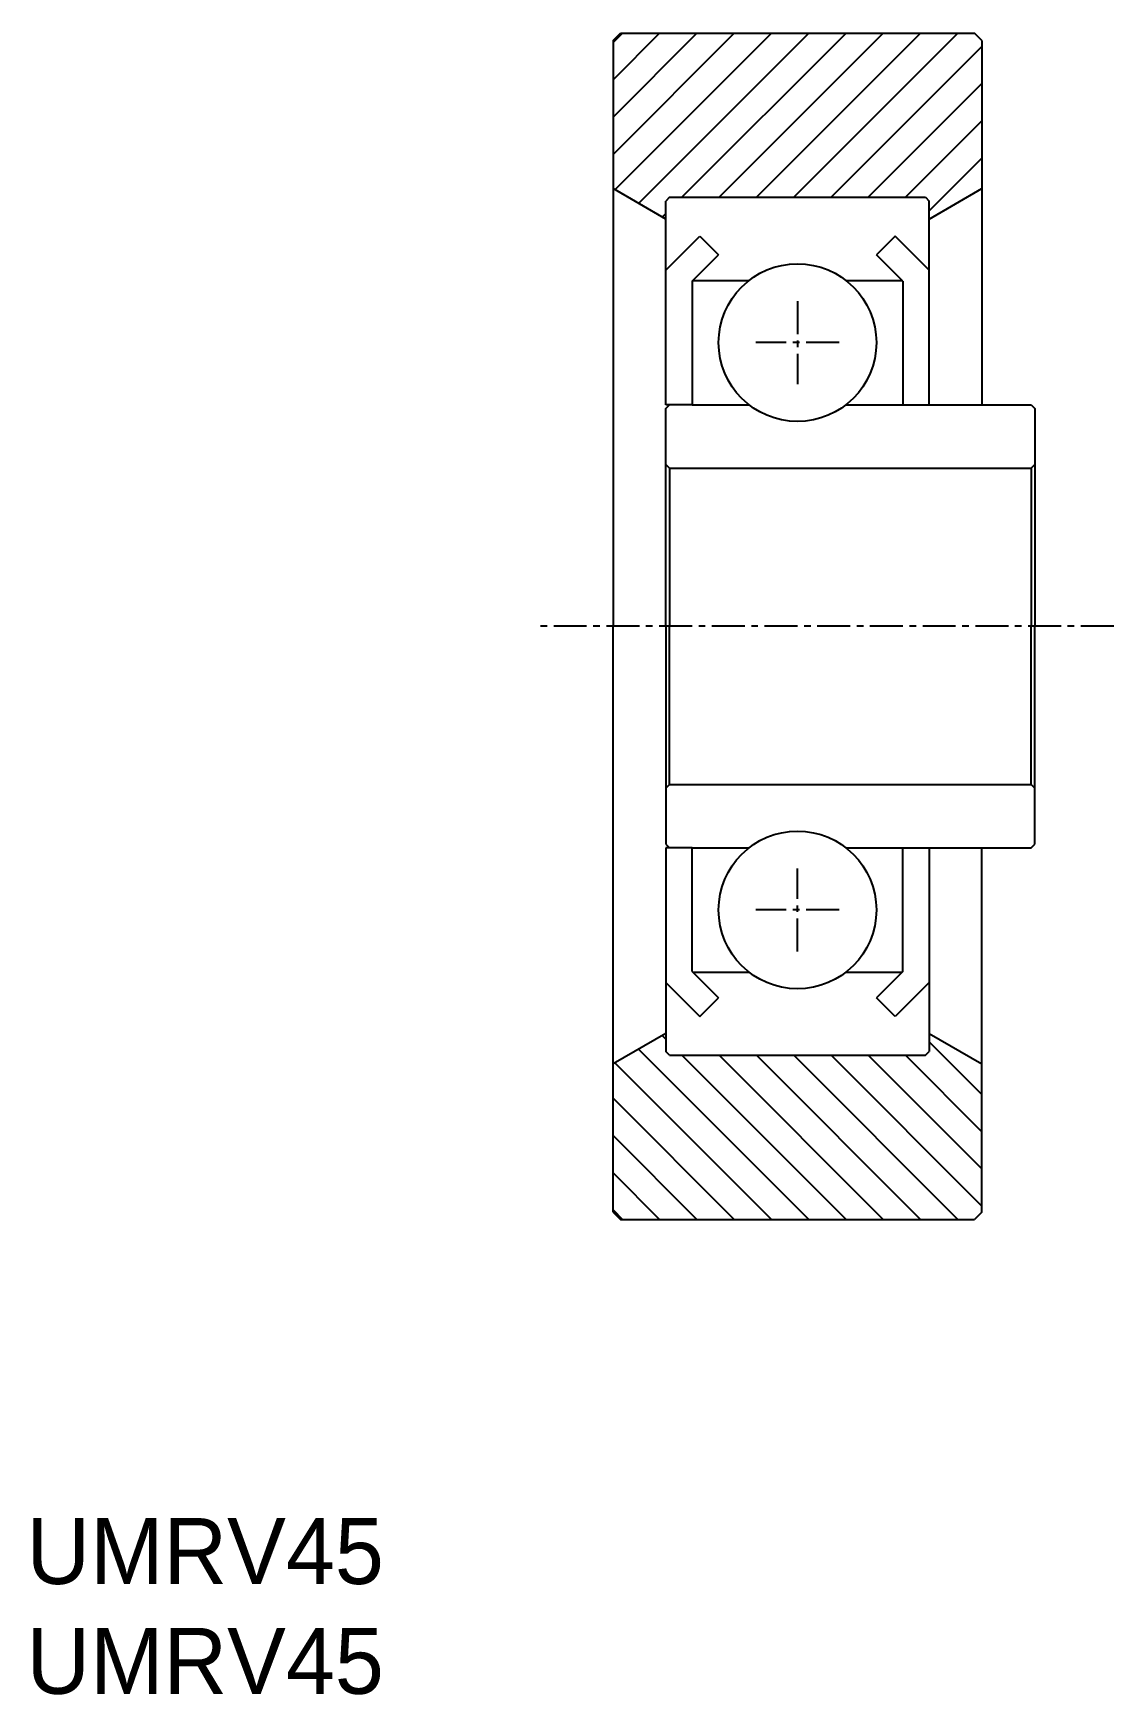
# Model space of a CAD drawing. Extents: x -73.1 to -32.1, y 0.8 to 63.8.
import ezdxf

# ---------------------------------------------------------------- set-up
doc = ezdxf.new("R2010")
doc.units = 0
doc.linetypes.add('CENTER', pattern=[2, 1.25, -0.25, 0.25, -0.25])
doc.layers.get('0').update_dxf_attribs({"linetype": 'CONTINUOUS'})
doc.layers.add('CENTER', color=1, linetype='CENTER')

# ---------------------------------------------------------------- blocks, each defined once
blk = doc.blocks.new('*X4')
at = {"color": 0, "linetype": 'CONTINUOUS'}
for p, q in [((-51.082, 59.227), (-46.484, 63.824)), ((-51.082, 60.641), (-47.898, 63.824)), ((-51.082, 62.055), (-49.313, 63.824)), ((-51.082, 63.469), (-50.727, 63.824)), ((-51.008, 57.886), (-45.07, 63.824)), ((-50.112, 57.369), (-43.656, 63.824)), ((-48.467, 57.599), (-42.242, 63.824)), ((-47.052, 57.599), (-40.827, 63.824)), ((-45.638, 57.599), (-39.413, 63.824)), ((-44.224, 57.599), (-37.999, 63.824)), ((-42.81, 57.599), (-37.082, 63.327)), ((-41.396, 57.599), (-37.082, 61.913)), ((-39.981, 57.599), (-37.082, 60.499)), ((-39.082, 57.084), (-37.082, 59.084)), ((-49.215, 56.851), (-49.082, 56.984))]:
    blk.add_line(p, q, dxfattribs=at)
blk = doc.blocks.new('*X5')
at = {"color": 0, "linetype": 'CONTINUOUS'}
for p, q in [((-50.112, 25.28), (-43.656, 18.824)), ((-49.215, 25.798), (-49.082, 25.665)), ((-39.082, 25.564), (-37.082, 23.564)), ((-51.008, 24.762), (-45.07, 18.824)), ((-48.467, 25.049), (-42.242, 18.824)), ((-47.052, 25.049), (-40.827, 18.824)), ((-45.638, 25.049), (-39.413, 18.824)), ((-44.224, 25.049), (-37.999, 18.824)), ((-42.81, 25.049), (-37.082, 19.322)), ((-41.396, 25.049), (-37.082, 20.736)), ((-39.981, 25.049), (-37.082, 22.15)), ((-51.082, 23.422), (-46.484, 18.824)), ((-51.082, 22.008), (-47.898, 18.824)), ((-51.082, 20.594), (-49.313, 18.824)), ((-51.082, 19.18), (-50.727, 18.824))]:
    blk.add_line(p, q, dxfattribs=at)

msp = doc.modelspace()

# ---------------------------------------------------------------- linework, layer by layer
at = {"color": 7, "linetype": 'CONTINUOUS'}
for p, q in [((-51.082, 63.544), (-50.802, 63.824)), ((-50.802, 63.824), (-37.362, 63.824)), ((-37.082, 63.544), (-37.362, 63.824)), ((-51.082, 63.544), (-51.082, 41.324)), ((-37.082, 63.544), (-37.082, 49.724)), ((-49.082, 56.774), (-51.082, 57.929)), ((-48.942, 57.599), (-49.082, 57.459)), ((-49.082, 54.832), (-49.082, 57.459)), ((-48.942, 57.599), (-39.222, 57.599)), ((-39.222, 57.599), (-39.082, 57.459)), ((-39.082, 56.774), (-37.082, 57.929)), ((-39.082, 54.832), (-39.082, 57.459)), ((-49.082, 54.832), (-47.789, 56.125)), ((-47.789, 56.125), (-47.082, 55.418)), ((-40.375, 56.125), (-41.082, 55.418)), ((-39.082, 54.832), (-40.375, 56.125)), ((-48.082, 54.418), (-47.082, 55.418)), ((-40.082, 54.418), (-41.082, 55.418)), ((-49.082, 49.724), (-49.082, 54.832)), ((-48.082, 54.418), (-48.082, 49.724)), ((-48.051, 54.449), (-45.919, 54.449)), ((-42.245, 54.449), (-40.114, 54.449)), ((-40.082, 54.418), (-40.082, 49.724)), ((-39.082, 49.724), (-39.082, 54.832)), ((-48.082, 49.724), (-49.082, 49.724)), ((-49.082, 49.584), (-48.942, 49.724)), ((-49.082, 41.324), (-49.082, 49.584)), ((-48.082, 49.724), (-45.919, 49.724)), ((-42.245, 49.724), (-40.082, 49.724)), ((-40.082, 49.724), (-39.082, 49.724)), ((-39.082, 49.724), (-35.222, 49.724)), ((-35.222, 49.724), (-35.082, 49.584)), ((-35.082, 49.584), (-35.082, 47.324)), ((-48.942, 47.324), (-49.082, 47.464)), ((-48.942, 47.324), (-48.942, 41.324)), ((-48.942, 47.324), (-35.222, 47.324)), ((-35.222, 47.324), (-35.082, 47.464)), ((-35.222, 47.324), (-35.222, 41.324)), ((-35.082, 47.324), (-35.082, 41.324)), ((-51.082, 19.104), (-51.082, 41.324)), ((-49.082, 41.324), (-49.082, 33.064)), ((-48.942, 35.324), (-48.942, 41.324)), ((-35.222, 35.324), (-35.222, 41.324)), ((-35.082, 35.324), (-35.082, 41.324)), ((-48.942, 35.324), (-49.082, 35.184)), ((-48.942, 35.324), (-35.222, 35.324)), ((-35.222, 35.324), (-35.082, 35.184)), ((-35.082, 33.064), (-35.082, 35.324)), ((-49.082, 33.064), (-48.942, 32.924)), ((-48.082, 32.924), (-49.082, 32.924)), ((-49.082, 32.924), (-49.082, 27.817)), ((-48.082, 32.924), (-45.919, 32.924)), ((-48.082, 28.231), (-48.082, 32.924)), ((-42.245, 32.924), (-40.082, 32.924)), ((-40.082, 32.924), (-39.082, 32.924)), ((-40.082, 28.231), (-40.082, 32.924)), ((-39.082, 32.924), (-35.222, 32.924)), ((-39.082, 32.924), (-39.082, 27.817)), ((-37.082, 19.104), (-37.082, 32.924)), ((-35.222, 32.924), (-35.082, 33.064)), ((-49.082, 27.817), (-49.082, 25.189)), ((-49.082, 27.817), (-47.789, 26.524)), ((-48.082, 28.231), (-47.082, 27.231)), ((-48.051, 28.199), (-45.919, 28.199)), ((-42.245, 28.199), (-40.114, 28.199)), ((-40.082, 28.231), (-41.082, 27.231)), ((-39.082, 27.817), (-40.375, 26.524)), ((-39.082, 27.817), (-39.082, 25.189)), ((-47.789, 26.524), (-47.082, 27.231)), ((-40.375, 26.524), (-41.082, 27.231)), ((-49.082, 25.874), (-51.082, 24.72)), ((-39.082, 25.874), (-37.082, 24.72)), ((-48.942, 25.049), (-49.082, 25.189)), ((-48.942, 25.049), (-39.222, 25.049)), ((-39.222, 25.049), (-39.082, 25.189)), ((-51.082, 19.104), (-50.802, 18.824)), ((-37.082, 19.104), (-37.362, 18.824)), ((-50.802, 18.824), (-37.362, 18.824))]:
    msp.add_line(p, q, dxfattribs=at)
for centre in [(-44.082, 52.087), (-44.082, 30.562)]:
    msp.add_circle(centre, 2.992, dxfattribs=at)
at = {"layer": 'CENTER', "color": 1, "linetype": 'CENTER'}
for p, q in [((-44.082, 53.662), (-44.082, 50.512)), ((-42.507, 52.087), (-45.657, 52.087)), ((-32.082, 41.324), (-54.082, 41.324)), ((-44.082, 28.987), (-44.082, 32.137)), ((-42.507, 30.562), (-45.657, 30.562))]:
    msp.add_line(p, q, dxfattribs=at)

# ---------------------------------------------------------------- block references
at = {"color": 3, "linetype": 'CONTINUOUS'}
for name in ['*X4', '*X5']:
    msp.add_blockref(name, (0, 0), dxfattribs=at)

# ---------------------------------------------------------------- texts
at = {"color": 7, "linetype": 'CONTINUOUS'}
for p in [(-73.338, 4.991), (-73.338, 0.824)]:
    msp.add_text('UMRV45', height=2.5, dxfattribs=at).set_placement(p)

doc.saveas('drawing.dxf')
